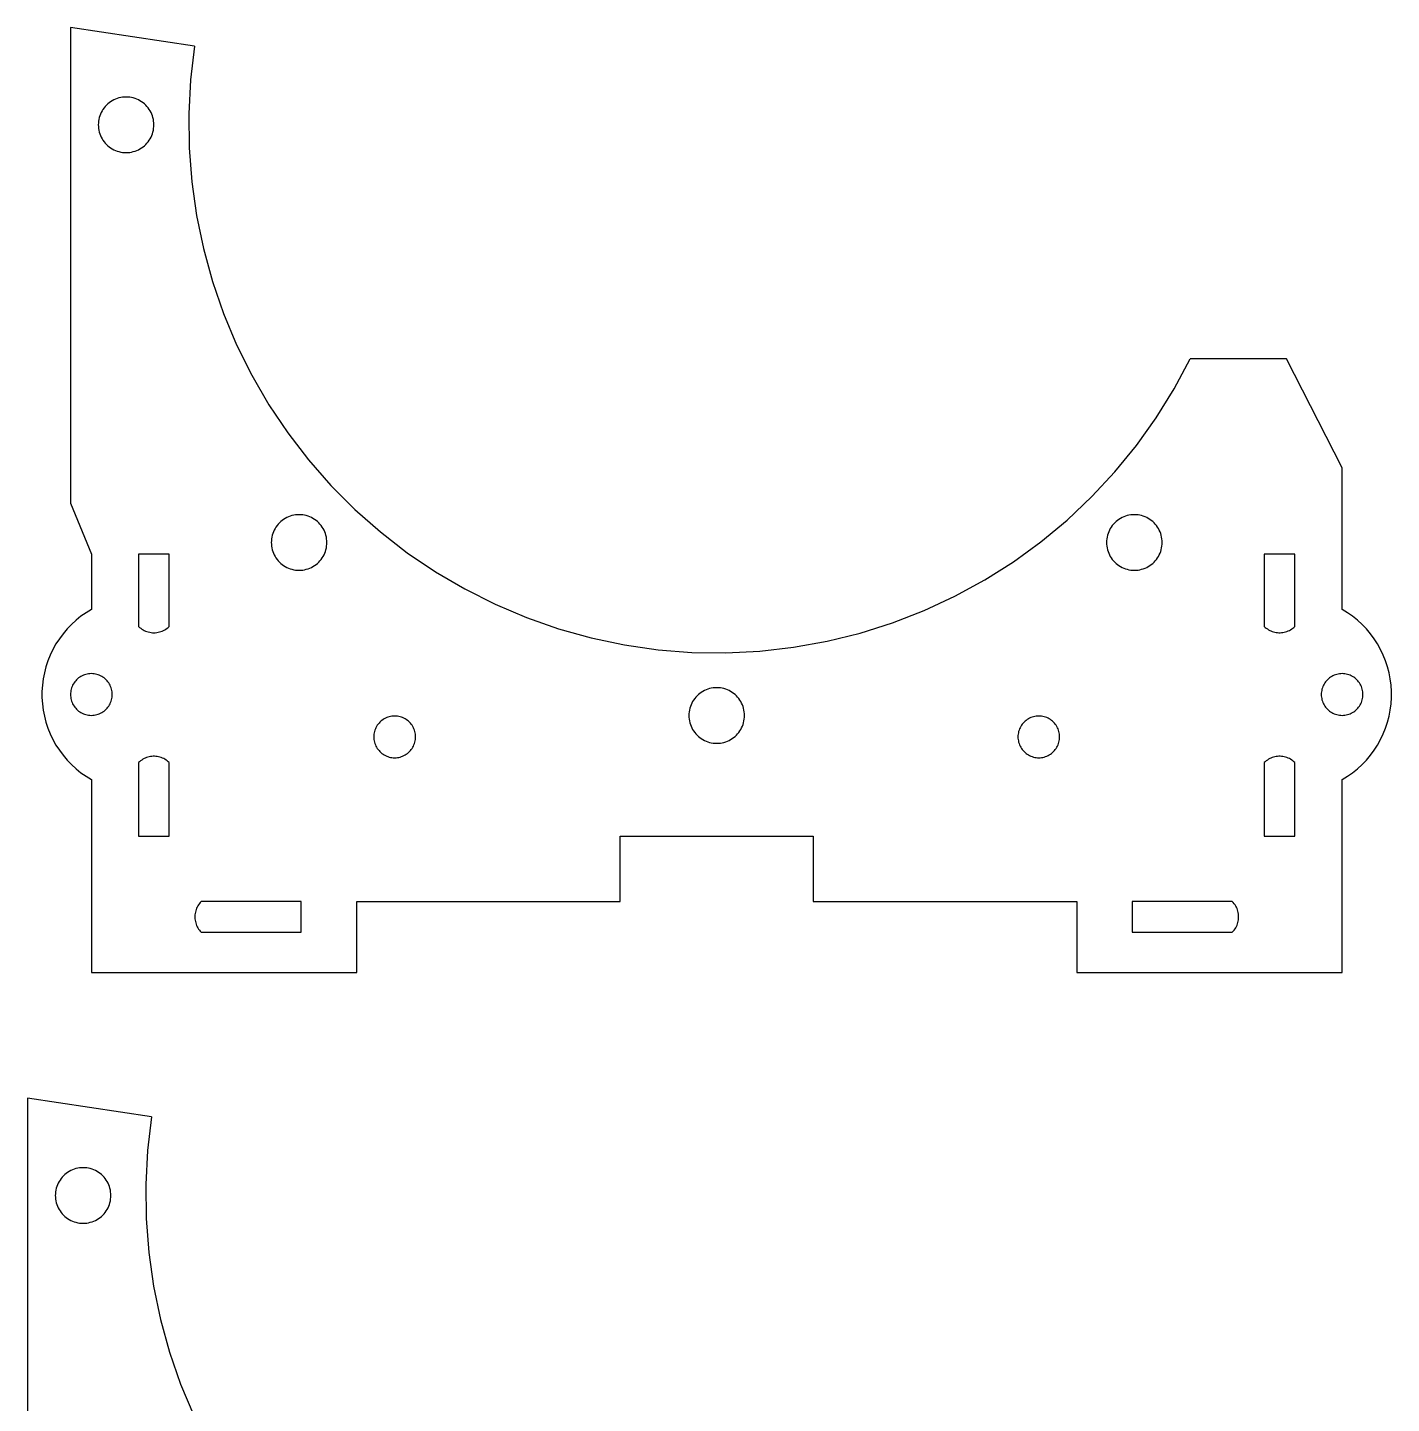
# Model space of a CAD drawing. Extents: x -403 to 403, y -278 to 278.
# Drawn here: x -30.6 to 67.6, y -12.2 to 86.8 of the extents above; entities that cross this region are included whole.
import ezdxf

# ---------------------------------------------------------------- set-up
doc = ezdxf.new("R2010")
doc.units = 0
doc.layers.get('0').update_dxf_attribs({"linetype": 'CONTINUOUS'})

msp = doc.modelspace()

# ---------------------------------------------------------------- linework, layer by layer
for p, q in [((-27.501, 86.784), (-27.501, 52.558)), ((-18.578, 85.441), (-27.501, 86.784)), ((-18.578, 85.441), (-18.864, 83.013)), ((-18.864, 83.013), (-18.993, 80.571)), ((-24.915, 81.199), (-25.005, 81.103)), ((-24.82, 81.288), (-24.915, 81.199)), ((-24.719, 81.371), (-24.82, 81.288)), ((-24.612, 81.447), (-24.719, 81.371)), ((-24.501, 81.517), (-24.612, 81.447)), ((-24.386, 81.578), (-24.501, 81.517)), ((-24.266, 81.632), (-24.386, 81.578)), ((-24.144, 81.678), (-24.266, 81.632)), ((-24.019, 81.716), (-24.144, 81.678)), ((-23.891, 81.746), (-24.019, 81.716)), ((-23.762, 81.767), (-23.891, 81.746)), ((-23.632, 81.78), (-23.762, 81.767)), ((-23.501, 81.784), (-23.632, 81.78)), ((-23.37, 81.78), (-23.501, 81.784)), ((-23.24, 81.767), (-23.37, 81.78)), ((-23.111, 81.746), (-23.24, 81.767)), ((-22.983, 81.716), (-23.111, 81.746)), ((-22.858, 81.678), (-22.983, 81.716)), ((-22.736, 81.632), (-22.858, 81.678)), ((-22.616, 81.578), (-22.736, 81.632)), ((-22.501, 81.517), (-22.616, 81.578)), ((-22.39, 81.447), (-22.501, 81.517)), ((-22.284, 81.371), (-22.39, 81.447)), ((-22.182, 81.288), (-22.284, 81.371)), ((-22.087, 81.199), (-22.182, 81.288)), ((-21.997, 81.103), (-22.087, 81.199)), ((-25.433, 80.302), (-25.463, 80.175)), ((-25.395, 80.427), (-25.433, 80.302)), ((-25.349, 80.55), (-25.395, 80.427)), ((-25.295, 80.669), (-25.349, 80.55)), ((-25.233, 80.784), (-25.295, 80.669)), ((-25.164, 80.896), (-25.233, 80.784)), ((-25.088, 81.002), (-25.164, 80.896)), ((-25.005, 81.103), (-25.088, 81.002)), ((-21.914, 81.002), (-21.997, 81.103)), ((-21.838, 80.896), (-21.914, 81.002)), ((-21.769, 80.784), (-21.838, 80.896)), ((-21.707, 80.669), (-21.769, 80.784)), ((-21.653, 80.55), (-21.707, 80.669)), ((-21.607, 80.427), (-21.653, 80.55)), ((-21.569, 80.302), (-21.607, 80.427)), ((-21.539, 80.175), (-21.569, 80.302)), ((-18.993, 80.571), (-18.965, 78.126)), ((-25.497, 79.915), (-25.501, 79.784)), ((-25.501, 79.784), (-25.497, 79.654)), ((-25.484, 80.046), (-25.497, 79.915)), ((-25.497, 79.654), (-25.484, 79.523)), ((-25.463, 80.175), (-25.484, 80.046)), ((-25.484, 79.523), (-25.463, 79.394)), ((-25.463, 79.394), (-25.433, 79.267)), ((-25.433, 79.267), (-25.395, 79.142)), ((-21.607, 79.142), (-21.569, 79.267)), ((-21.569, 79.267), (-21.539, 79.394)), ((-21.518, 80.046), (-21.539, 80.175)), ((-21.539, 79.394), (-21.518, 79.523)), ((-21.505, 79.915), (-21.518, 80.046)), ((-21.518, 79.523), (-21.505, 79.654)), ((-21.501, 79.784), (-21.505, 79.915)), ((-21.505, 79.654), (-21.501, 79.784)), ((-25.395, 79.142), (-25.349, 79.019)), ((-25.349, 79.019), (-25.295, 78.9)), ((-25.295, 78.9), (-25.233, 78.784)), ((-25.233, 78.784), (-25.164, 78.673)), ((-25.164, 78.673), (-25.088, 78.567)), ((-25.088, 78.567), (-25.005, 78.466)), ((-25.005, 78.466), (-24.915, 78.37)), ((-24.915, 78.37), (-24.82, 78.281)), ((-24.82, 78.281), (-24.719, 78.198)), ((-22.284, 78.198), (-22.182, 78.281)), ((-22.182, 78.281), (-22.087, 78.37)), ((-22.087, 78.37), (-21.997, 78.466)), ((-21.997, 78.466), (-21.914, 78.567)), ((-21.914, 78.567), (-21.838, 78.673)), ((-21.838, 78.673), (-21.769, 78.784)), ((-21.769, 78.784), (-21.707, 78.9)), ((-21.707, 78.9), (-21.653, 79.019)), ((-21.653, 79.019), (-21.607, 79.142)), ((-24.719, 78.198), (-24.612, 78.122)), ((-24.612, 78.122), (-24.501, 78.052)), ((-24.501, 78.052), (-24.386, 77.991)), ((-24.386, 77.991), (-24.266, 77.937)), ((-24.266, 77.937), (-24.144, 77.891)), ((-24.144, 77.891), (-24.019, 77.853)), ((-24.019, 77.853), (-23.891, 77.823)), ((-23.891, 77.823), (-23.762, 77.802)), ((-23.762, 77.802), (-23.632, 77.789)), ((-23.632, 77.789), (-23.501, 77.784)), ((-23.501, 77.784), (-23.37, 77.789)), ((-23.37, 77.789), (-23.24, 77.802)), ((-23.24, 77.802), (-23.111, 77.823)), ((-23.111, 77.823), (-22.983, 77.853)), ((-22.983, 77.853), (-22.858, 77.891)), ((-22.858, 77.891), (-22.736, 77.937)), ((-22.736, 77.937), (-22.616, 77.991)), ((-22.616, 77.991), (-22.501, 78.052)), ((-22.501, 78.052), (-22.39, 78.122)), ((-22.39, 78.122), (-22.284, 78.198)), ((-18.965, 78.126), (-18.78, 75.688)), ((-18.78, 75.688), (-18.438, 73.267)), ((-18.438, 73.267), (-17.941, 70.873)), ((-17.941, 70.873), (-17.292, 68.516)), ((-17.292, 68.516), (-16.492, 66.205)), ((-16.492, 66.205), (-15.545, 63.951)), ((-15.545, 63.951), (-14.455, 61.762)), ((51.906, 60.781), (53.06, 62.937)), ((59.999, 62.937), (53.06, 62.937)), ((63.999, 55.102), (59.999, 62.937)), ((-14.455, 61.762), (-13.227, 59.648)), ((50.616, 58.704), (51.906, 60.781)), ((-13.227, 59.648), (-11.865, 57.617)), ((49.195, 56.715), (50.616, 58.704)), ((-11.865, 57.617), (-10.376, 55.678)), ((47.649, 54.82), (49.195, 56.715)), ((-10.376, 55.678), (-8.765, 53.839)), ((45.984, 53.03), (47.649, 54.82)), ((63.999, 44.913), (63.999, 55.102)), ((-8.765, 53.839), (-7.038, 52.107)), ((-27.501, 52.558), (-26.001, 48.894)), ((44.207, 51.35), (45.984, 53.03)), ((-11.938, 51.526), (-12.053, 51.464)), ((-11.818, 51.58), (-11.938, 51.526)), ((-11.696, 51.626), (-11.818, 51.58)), ((-11.571, 51.664), (-11.696, 51.626)), ((-11.443, 51.694), (-11.571, 51.664)), ((-11.314, 51.715), (-11.443, 51.694)), ((-11.184, 51.728), (-11.314, 51.715)), ((-11.053, 51.732), (-11.184, 51.728)), ((-10.922, 51.728), (-11.053, 51.732)), ((-10.792, 51.715), (-10.922, 51.728)), ((-10.663, 51.694), (-10.792, 51.715)), ((-10.535, 51.664), (-10.663, 51.694)), ((-10.41, 51.626), (-10.535, 51.664)), ((-10.288, 51.58), (-10.41, 51.626)), ((-10.169, 51.526), (-10.288, 51.58)), ((-10.053, 51.464), (-10.169, 51.526)), ((-7.038, 52.107), (-5.204, 50.49)), ((48.166, 51.526), (48.051, 51.464)), ((48.286, 51.58), (48.166, 51.526)), ((48.408, 51.626), (48.286, 51.58)), ((48.533, 51.664), (48.408, 51.626)), ((48.661, 51.694), (48.533, 51.664)), ((48.79, 51.715), (48.661, 51.694)), ((48.92, 51.728), (48.79, 51.715)), ((49.051, 51.732), (48.92, 51.728)), ((49.182, 51.728), (49.051, 51.732)), ((49.312, 51.715), (49.182, 51.728)), ((49.441, 51.694), (49.312, 51.715)), ((49.569, 51.664), (49.441, 51.694)), ((49.694, 51.626), (49.569, 51.664)), ((49.816, 51.58), (49.694, 51.626)), ((49.936, 51.526), (49.816, 51.58)), ((50.051, 51.464), (49.936, 51.526)), ((-12.901, 50.498), (-12.947, 50.375)), ((-12.847, 50.617), (-12.901, 50.498)), ((-12.785, 50.732), (-12.847, 50.617)), ((-12.716, 50.844), (-12.785, 50.732)), ((-12.64, 50.95), (-12.716, 50.844)), ((-12.557, 51.051), (-12.64, 50.95)), ((-12.467, 51.147), (-12.557, 51.051)), ((-12.372, 51.236), (-12.467, 51.147)), ((-12.271, 51.319), (-12.372, 51.236)), ((-12.164, 51.395), (-12.271, 51.319)), ((-12.053, 51.464), (-12.164, 51.395)), ((-9.942, 51.395), (-10.053, 51.464)), ((-9.836, 51.319), (-9.942, 51.395)), ((-9.734, 51.236), (-9.836, 51.319)), ((-9.639, 51.147), (-9.734, 51.236)), ((-9.549, 51.051), (-9.639, 51.147)), ((-9.466, 50.95), (-9.549, 51.051)), ((-9.39, 50.844), (-9.466, 50.95)), ((-9.321, 50.732), (-9.39, 50.844)), ((-9.259, 50.617), (-9.321, 50.732)), ((-9.205, 50.498), (-9.259, 50.617)), ((-9.159, 50.375), (-9.205, 50.498)), ((42.326, 49.787), (44.207, 51.35)), ((47.203, 50.498), (47.157, 50.375)), ((47.257, 50.617), (47.203, 50.498)), ((47.319, 50.732), (47.257, 50.617)), ((47.388, 50.844), (47.319, 50.732)), ((47.464, 50.95), (47.388, 50.844)), ((47.547, 51.051), (47.464, 50.95)), ((47.637, 51.147), (47.547, 51.051)), ((47.732, 51.236), (47.637, 51.147)), ((47.833, 51.319), (47.732, 51.236)), ((47.94, 51.395), (47.833, 51.319)), ((48.051, 51.464), (47.94, 51.395)), ((50.162, 51.395), (50.051, 51.464)), ((50.269, 51.319), (50.162, 51.395)), ((50.37, 51.236), (50.269, 51.319)), ((50.465, 51.147), (50.37, 51.236)), ((50.555, 51.051), (50.465, 51.147)), ((50.638, 50.95), (50.555, 51.051)), ((50.714, 50.844), (50.638, 50.95)), ((50.783, 50.732), (50.714, 50.844)), ((50.845, 50.617), (50.783, 50.732)), ((50.899, 50.498), (50.845, 50.617)), ((50.945, 50.375), (50.899, 50.498)), ((-13.049, 49.863), (-13.053, 49.732)), ((-13.053, 49.732), (-13.049, 49.602)), ((-13.036, 49.993), (-13.049, 49.863)), ((-13.049, 49.602), (-13.036, 49.471)), ((-13.015, 50.123), (-13.036, 49.993)), ((-12.985, 50.25), (-13.015, 50.123)), ((-12.947, 50.375), (-12.985, 50.25)), ((-9.121, 50.25), (-9.159, 50.375)), ((-9.092, 50.123), (-9.121, 50.25)), ((-9.07, 49.993), (-9.092, 50.123)), ((-9.057, 49.863), (-9.07, 49.993)), ((-9.07, 49.471), (-9.057, 49.602)), ((-9.053, 49.732), (-9.057, 49.863)), ((-9.057, 49.602), (-9.053, 49.732)), ((-5.204, 50.49), (-3.27, 48.994)), ((40.349, 48.349), (42.326, 49.787)), ((47.055, 49.863), (47.051, 49.732)), ((47.051, 49.732), (47.055, 49.602)), ((47.068, 49.993), (47.055, 49.863)), ((47.055, 49.602), (47.068, 49.471)), ((47.089, 50.123), (47.068, 49.993)), ((47.119, 50.25), (47.089, 50.123)), ((47.157, 50.375), (47.119, 50.25)), ((50.983, 50.25), (50.945, 50.375)), ((51.013, 50.123), (50.983, 50.25)), ((51.034, 49.993), (51.013, 50.123)), ((51.047, 49.863), (51.034, 49.993)), ((51.034, 49.471), (51.047, 49.602)), ((51.051, 49.732), (51.047, 49.863)), ((51.047, 49.602), (51.051, 49.732)), ((-26.001, 48.894), (-26.001, 44.913)), ((-20.401, 48.894), (-22.601, 48.894)), ((-22.601, 48.894), (-22.601, 43.694)), ((-20.401, 43.694), (-20.401, 48.894)), ((-13.036, 49.471), (-13.015, 49.342)), ((-13.015, 49.342), (-12.985, 49.215)), ((-12.985, 49.215), (-12.947, 49.09)), ((-12.947, 49.09), (-12.901, 48.967)), ((-12.901, 48.967), (-12.847, 48.848)), ((-12.847, 48.848), (-12.785, 48.732)), ((-12.785, 48.732), (-12.716, 48.621)), ((-12.716, 48.621), (-12.64, 48.515)), ((-12.64, 48.515), (-12.557, 48.414)), ((-9.549, 48.414), (-9.466, 48.515)), ((-9.466, 48.515), (-9.39, 48.621)), ((-9.39, 48.621), (-9.321, 48.732)), ((-9.321, 48.732), (-9.259, 48.848)), ((-9.259, 48.848), (-9.205, 48.967)), ((-9.205, 48.967), (-9.159, 49.09)), ((-9.159, 49.09), (-9.121, 49.215)), ((-9.121, 49.215), (-9.092, 49.342)), ((-9.092, 49.342), (-9.07, 49.471)), ((-3.27, 48.994), (-1.244, 47.625)), ((47.068, 49.471), (47.089, 49.342)), ((47.089, 49.342), (47.119, 49.215)), ((47.119, 49.215), (47.157, 49.09)), ((47.157, 49.09), (47.203, 48.967)), ((47.203, 48.967), (47.257, 48.848)), ((47.257, 48.848), (47.319, 48.732)), ((47.319, 48.732), (47.388, 48.621)), ((47.388, 48.621), (47.464, 48.515)), ((47.464, 48.515), (47.547, 48.414)), ((50.555, 48.414), (50.638, 48.515)), ((50.638, 48.515), (50.714, 48.621)), ((50.714, 48.621), (50.783, 48.732)), ((50.783, 48.732), (50.845, 48.848)), ((50.845, 48.848), (50.899, 48.967)), ((50.899, 48.967), (50.945, 49.09)), ((50.945, 49.09), (50.983, 49.215)), ((50.983, 49.215), (51.013, 49.342)), ((51.013, 49.342), (51.034, 49.471)), ((60.599, 48.894), (58.399, 48.894)), ((58.399, 48.894), (58.399, 43.694)), ((60.599, 43.694), (60.599, 48.894)), ((-12.557, 48.414), (-12.467, 48.318)), ((-12.467, 48.318), (-12.372, 48.229)), ((-12.372, 48.229), (-12.271, 48.146)), ((-12.271, 48.146), (-12.164, 48.069)), ((-12.164, 48.069), (-12.053, 48)), ((-12.053, 48), (-11.938, 47.939)), ((-11.938, 47.939), (-11.818, 47.885)), ((-11.818, 47.885), (-11.696, 47.839)), ((-11.696, 47.839), (-11.571, 47.801)), ((-11.571, 47.801), (-11.443, 47.771)), ((-11.443, 47.771), (-11.314, 47.75)), ((-11.314, 47.75), (-11.184, 47.737)), ((-11.184, 47.737), (-11.053, 47.732)), ((-11.053, 47.732), (-10.922, 47.737)), ((-10.922, 47.737), (-10.792, 47.75)), ((-10.792, 47.75), (-10.663, 47.771)), ((-10.663, 47.771), (-10.535, 47.801)), ((-10.535, 47.801), (-10.41, 47.839)), ((-10.41, 47.839), (-10.288, 47.885)), ((-10.288, 47.885), (-10.169, 47.939)), ((-10.169, 47.939), (-10.053, 48)), ((-10.053, 48), (-9.942, 48.069)), ((-9.942, 48.069), (-9.836, 48.146)), ((-9.836, 48.146), (-9.734, 48.229)), ((-9.734, 48.229), (-9.639, 48.318)), ((-9.639, 48.318), (-9.549, 48.414)), ((-1.244, 47.625), (0.866, 46.39)), ((38.283, 47.041), (40.349, 48.349)), ((47.547, 48.414), (47.637, 48.318)), ((47.637, 48.318), (47.732, 48.229)), ((47.732, 48.229), (47.833, 48.146)), ((47.833, 48.146), (47.94, 48.069)), ((47.94, 48.069), (48.051, 48)), ((48.051, 48), (48.166, 47.939)), ((48.166, 47.939), (48.286, 47.885)), ((48.286, 47.885), (48.408, 47.839)), ((48.408, 47.839), (48.533, 47.801)), ((48.533, 47.801), (48.661, 47.771)), ((48.661, 47.771), (48.79, 47.75)), ((48.79, 47.75), (48.92, 47.737)), ((48.92, 47.737), (49.051, 47.732)), ((49.051, 47.732), (49.182, 47.737)), ((49.182, 47.737), (49.312, 47.75)), ((49.312, 47.75), (49.441, 47.771)), ((49.441, 47.771), (49.569, 47.801)), ((49.569, 47.801), (49.694, 47.839)), ((49.694, 47.839), (49.816, 47.885)), ((49.816, 47.885), (49.936, 47.939)), ((49.936, 47.939), (50.051, 48)), ((50.051, 48), (50.162, 48.069)), ((50.162, 48.069), (50.269, 48.146)), ((50.269, 48.146), (50.37, 48.229)), ((50.37, 48.229), (50.465, 48.318)), ((50.465, 48.318), (50.555, 48.414)), ((36.137, 45.869), (38.283, 47.041)), ((0.866, 46.39), (3.051, 45.293)), ((33.921, 44.837), (36.137, 45.869)), ((-26.384, 44.678), (-26.752, 44.42)), ((-26.001, 44.913), (-26.384, 44.678)), ((3.051, 45.293), (5.302, 44.339)), ((31.642, 43.949), (33.921, 44.837)), ((64.382, 44.678), (63.999, 44.913)), ((64.749, 44.42), (64.382, 44.678)), ((-27.433, 43.834), (-27.745, 43.511)), ((-27.102, 44.138), (-27.433, 43.834)), ((-26.752, 44.42), (-27.102, 44.138)), ((-22.601, 43.694), (-22.527, 43.625)), ((-22.527, 43.625), (-22.448, 43.56)), ((-20.554, 43.56), (-20.475, 43.625)), ((-20.475, 43.625), (-20.401, 43.694)), ((5.302, 44.339), (7.61, 43.531)), ((29.311, 43.211), (31.642, 43.949)), ((58.399, 43.694), (58.47, 43.627)), ((58.47, 43.627), (58.546, 43.565)), ((58.546, 43.565), (58.625, 43.508)), ((60.373, 43.508), (60.452, 43.565)), ((60.452, 43.565), (60.528, 43.627)), ((60.528, 43.627), (60.599, 43.694)), ((65.1, 44.138), (64.749, 44.42)), ((65.431, 43.834), (65.1, 44.138)), ((65.742, 43.511), (65.431, 43.834)), ((-28.302, 42.807), (-28.546, 42.429)), ((-28.035, 43.167), (-28.302, 42.807)), ((-27.745, 43.511), (-28.035, 43.167)), ((-22.448, 43.56), (-22.365, 43.501)), ((-22.365, 43.501), (-22.279, 43.447)), ((-22.279, 43.447), (-22.189, 43.399)), ((-22.189, 43.399), (-22.096, 43.357)), ((-22.096, 43.357), (-22.001, 43.321)), ((-22.001, 43.321), (-21.904, 43.292)), ((-21.904, 43.292), (-21.805, 43.268)), ((-21.805, 43.268), (-21.704, 43.252)), ((-21.704, 43.252), (-21.603, 43.242)), ((-21.603, 43.242), (-21.501, 43.239)), ((-21.501, 43.239), (-21.399, 43.242)), ((-21.399, 43.242), (-21.298, 43.252)), ((-21.298, 43.252), (-21.198, 43.268)), ((-21.198, 43.268), (-21.098, 43.292)), ((-21.098, 43.292), (-21.001, 43.321)), ((-21.001, 43.321), (-20.906, 43.357)), ((-20.906, 43.357), (-20.813, 43.399)), ((-20.813, 43.399), (-20.723, 43.447)), ((-20.723, 43.447), (-20.637, 43.501)), ((-20.637, 43.501), (-20.554, 43.56)), ((7.61, 43.531), (9.966, 42.874)), ((9.966, 42.874), (12.358, 42.369)), ((24.532, 42.189), (26.938, 42.623)), ((26.938, 42.623), (29.311, 43.211)), ((58.625, 43.508), (58.707, 43.455)), ((58.707, 43.455), (58.793, 43.408)), ((58.793, 43.408), (58.881, 43.367)), ((58.881, 43.367), (58.972, 43.331)), ((58.972, 43.331), (59.065, 43.3)), ((59.065, 43.3), (59.16, 43.276)), ((59.16, 43.276), (59.256, 43.258)), ((59.256, 43.258), (59.353, 43.246)), ((59.353, 43.246), (59.45, 43.239)), ((59.45, 43.239), (59.548, 43.239)), ((59.548, 43.239), (59.645, 43.246)), ((59.645, 43.246), (59.742, 43.258)), ((59.742, 43.258), (59.838, 43.276)), ((59.838, 43.276), (59.933, 43.3)), ((59.933, 43.3), (60.026, 43.331)), ((60.026, 43.331), (60.117, 43.367)), ((60.117, 43.367), (60.205, 43.408)), ((60.205, 43.408), (60.291, 43.455)), ((60.291, 43.455), (60.373, 43.508)), ((66.033, 43.167), (65.742, 43.511)), ((66.3, 42.807), (66.033, 43.167)), ((66.544, 42.429), (66.3, 42.807)), ((-28.96, 41.632), (-29.128, 41.215)), ((-28.766, 42.037), (-28.96, 41.632)), ((-28.546, 42.429), (-28.766, 42.037)), ((12.358, 42.369), (14.778, 42.02)), ((14.778, 42.02), (17.215, 41.826)), ((17.215, 41.826), (19.66, 41.79)), ((19.66, 41.79), (22.102, 41.911)), ((22.102, 41.911), (24.532, 42.189)), ((66.764, 42.037), (66.544, 42.429)), ((66.958, 41.632), (66.764, 42.037)), ((67.126, 41.215), (66.958, 41.632)), ((-29.269, 40.789), (-29.382, 40.354)), ((-29.128, 41.215), (-29.269, 40.789)), ((67.267, 40.789), (67.126, 41.215)), ((67.38, 40.354), (67.267, 40.789)), ((-29.468, 39.913), (-29.525, 39.467)), ((-29.382, 40.354), (-29.468, 39.913)), ((-27.248, 39.628), (-27.3, 39.544)), ((-27.191, 39.707), (-27.248, 39.628)), ((-27.129, 39.783), (-27.191, 39.707)), ((-27.062, 39.855), (-27.129, 39.783)), ((-26.99, 39.922), (-27.062, 39.855)), ((-26.914, 39.984), (-26.99, 39.922)), ((-26.834, 40.041), (-26.914, 39.984)), ((-26.751, 40.093), (-26.834, 40.041)), ((-26.664, 40.14), (-26.751, 40.093)), ((-26.575, 40.18), (-26.664, 40.14)), ((-26.483, 40.215), (-26.575, 40.18)), ((-26.389, 40.243), (-26.483, 40.215)), ((-26.294, 40.265), (-26.389, 40.243)), ((-26.197, 40.281), (-26.294, 40.265)), ((-26.099, 40.291), (-26.197, 40.281)), ((-26.001, 40.294), (-26.099, 40.291)), ((-25.903, 40.291), (-26.001, 40.294)), ((-25.805, 40.281), (-25.903, 40.291)), ((-25.708, 40.265), (-25.805, 40.281)), ((-25.613, 40.243), (-25.708, 40.265)), ((-25.519, 40.215), (-25.613, 40.243)), ((-25.427, 40.18), (-25.519, 40.215)), ((-25.338, 40.14), (-25.427, 40.18)), ((-25.251, 40.093), (-25.338, 40.14)), ((-25.168, 40.041), (-25.251, 40.093)), ((-25.088, 39.984), (-25.168, 40.041)), ((-25.012, 39.922), (-25.088, 39.984)), ((-24.94, 39.855), (-25.012, 39.922)), ((-24.873, 39.783), (-24.94, 39.855)), ((-24.811, 39.707), (-24.873, 39.783)), ((-24.754, 39.628), (-24.811, 39.707)), ((-24.702, 39.544), (-24.754, 39.628)), ((62.752, 39.628), (62.7, 39.544)), ((62.809, 39.707), (62.752, 39.628)), ((62.871, 39.783), (62.809, 39.707)), ((62.938, 39.855), (62.871, 39.783)), ((63.01, 39.922), (62.938, 39.855)), ((63.086, 39.984), (63.01, 39.922)), ((63.166, 40.041), (63.086, 39.984)), ((63.249, 40.093), (63.166, 40.041)), ((63.336, 40.14), (63.249, 40.093)), ((63.425, 40.18), (63.336, 40.14)), ((63.517, 40.215), (63.425, 40.18)), ((63.611, 40.243), (63.517, 40.215)), ((63.706, 40.265), (63.611, 40.243)), ((63.803, 40.281), (63.706, 40.265)), ((63.901, 40.291), (63.803, 40.281)), ((63.999, 40.294), (63.901, 40.291)), ((64.097, 40.291), (63.999, 40.294)), ((64.195, 40.281), (64.097, 40.291)), ((64.292, 40.265), (64.195, 40.281)), ((64.387, 40.243), (64.292, 40.265)), ((64.481, 40.215), (64.387, 40.243)), ((64.573, 40.18), (64.481, 40.215)), ((64.662, 40.14), (64.573, 40.18)), ((64.749, 40.093), (64.662, 40.14)), ((64.832, 40.041), (64.749, 40.093)), ((64.912, 39.984), (64.832, 40.041)), ((64.988, 39.922), (64.912, 39.984)), ((65.06, 39.855), (64.988, 39.922)), ((65.127, 39.783), (65.06, 39.855)), ((65.189, 39.707), (65.127, 39.783)), ((65.246, 39.628), (65.189, 39.707)), ((65.298, 39.544), (65.246, 39.628)), ((67.466, 39.913), (67.38, 40.354)), ((67.523, 39.467), (67.466, 39.913)), ((-29.525, 39.467), (-29.554, 39.018)), ((-29.554, 39.018), (-29.554, 38.569)), ((-27.498, 38.892), (-27.501, 38.794)), ((-27.501, 38.794), (-27.498, 38.696)), ((-27.488, 38.99), (-27.498, 38.892)), ((-27.498, 38.696), (-27.488, 38.598)), ((-27.472, 39.087), (-27.488, 38.99)), ((-27.45, 39.182), (-27.472, 39.087)), ((-27.421, 39.276), (-27.45, 39.182)), ((-27.387, 39.368), (-27.421, 39.276)), ((-27.346, 39.458), (-27.387, 39.368)), ((-27.3, 39.544), (-27.346, 39.458)), ((-24.656, 39.458), (-24.702, 39.544)), ((-24.615, 39.368), (-24.656, 39.458)), ((-24.581, 39.276), (-24.615, 39.368)), ((-24.552, 39.182), (-24.581, 39.276)), ((-24.53, 39.087), (-24.552, 39.182)), ((-24.514, 38.99), (-24.53, 39.087)), ((-24.504, 38.892), (-24.514, 38.99)), ((-24.514, 38.598), (-24.504, 38.696)), ((-24.501, 38.794), (-24.504, 38.892)), ((-24.504, 38.696), (-24.501, 38.794)), ((17.585, 38.699), (17.495, 38.603)), ((17.68, 38.788), (17.585, 38.699)), ((17.781, 38.871), (17.68, 38.788)), ((17.888, 38.947), (17.781, 38.871)), ((17.999, 39.017), (17.888, 38.947)), ((18.114, 39.078), (17.999, 39.017)), ((18.234, 39.132), (18.114, 39.078)), ((18.356, 39.178), (18.234, 39.132)), ((18.481, 39.216), (18.356, 39.178)), ((18.609, 39.246), (18.481, 39.216)), ((18.738, 39.267), (18.609, 39.246)), ((18.868, 39.28), (18.738, 39.267)), ((18.999, 39.284), (18.868, 39.28)), ((19.13, 39.28), (18.999, 39.284)), ((19.26, 39.267), (19.13, 39.28)), ((19.389, 39.246), (19.26, 39.267)), ((19.517, 39.216), (19.389, 39.246)), ((19.642, 39.178), (19.517, 39.216)), ((19.764, 39.132), (19.642, 39.178)), ((19.884, 39.078), (19.764, 39.132)), ((19.999, 39.017), (19.884, 39.078)), ((20.11, 38.947), (19.999, 39.017)), ((20.216, 38.871), (20.11, 38.947)), ((20.318, 38.788), (20.216, 38.871)), ((20.413, 38.699), (20.318, 38.788)), ((20.503, 38.603), (20.413, 38.699)), ((62.502, 38.892), (62.499, 38.794)), ((62.499, 38.794), (62.502, 38.696)), ((62.512, 38.99), (62.502, 38.892)), ((62.502, 38.696), (62.512, 38.598)), ((62.528, 39.087), (62.512, 38.99)), ((62.55, 39.182), (62.528, 39.087)), ((62.579, 39.276), (62.55, 39.182)), ((62.613, 39.368), (62.579, 39.276)), ((62.654, 39.458), (62.613, 39.368)), ((62.7, 39.544), (62.654, 39.458)), ((65.344, 39.458), (65.298, 39.544)), ((65.385, 39.368), (65.344, 39.458)), ((65.419, 39.276), (65.385, 39.368)), ((65.448, 39.182), (65.419, 39.276)), ((65.47, 39.087), (65.448, 39.182)), ((65.486, 38.99), (65.47, 39.087)), ((65.496, 38.892), (65.486, 38.99)), ((65.486, 38.598), (65.496, 38.696)), ((65.499, 38.794), (65.496, 38.892)), ((65.496, 38.696), (65.499, 38.794)), ((67.552, 39.018), (67.523, 39.467)), ((67.552, 38.569), (67.552, 39.018)), ((-29.554, 38.569), (-29.525, 38.121)), ((-29.525, 38.121), (-29.468, 37.675)), ((-29.468, 37.675), (-29.382, 37.234)), ((-27.488, 38.598), (-27.472, 38.502)), ((-27.472, 38.502), (-27.45, 38.406)), ((-27.45, 38.406), (-27.421, 38.312)), ((-27.421, 38.312), (-27.387, 38.22)), ((-27.387, 38.22), (-27.346, 38.131)), ((-27.346, 38.131), (-27.3, 38.044)), ((-27.3, 38.044), (-27.248, 37.961)), ((-27.248, 37.961), (-27.191, 37.881)), ((-27.191, 37.881), (-27.129, 37.805)), ((-27.129, 37.805), (-27.062, 37.734)), ((-27.062, 37.734), (-26.99, 37.666)), ((-26.99, 37.666), (-26.914, 37.604)), ((-25.088, 37.604), (-25.012, 37.666)), ((-25.012, 37.666), (-24.94, 37.734)), ((-24.94, 37.734), (-24.873, 37.805)), ((-24.873, 37.805), (-24.811, 37.881)), ((-24.811, 37.881), (-24.754, 37.961)), ((-24.754, 37.961), (-24.702, 38.044)), ((-24.702, 38.044), (-24.656, 38.131)), ((-24.656, 38.131), (-24.615, 38.22)), ((-24.615, 38.22), (-24.581, 38.312)), ((-24.581, 38.312), (-24.552, 38.406)), ((-24.552, 38.406), (-24.53, 38.502)), ((-24.53, 38.502), (-24.514, 38.598)), ((17.037, 37.675), (17.016, 37.546)), ((17.067, 37.802), (17.037, 37.675)), ((17.105, 37.927), (17.067, 37.802)), ((17.151, 38.05), (17.105, 37.927)), ((17.205, 38.169), (17.151, 38.05)), ((17.267, 38.284), (17.205, 38.169)), ((17.336, 38.396), (17.267, 38.284)), ((17.412, 38.502), (17.336, 38.396)), ((17.495, 38.603), (17.412, 38.502)), ((20.586, 38.502), (20.503, 38.603)), ((20.662, 38.396), (20.586, 38.502)), ((20.731, 38.284), (20.662, 38.396)), ((20.793, 38.169), (20.731, 38.284)), ((20.847, 38.05), (20.793, 38.169)), ((20.893, 37.927), (20.847, 38.05)), ((20.931, 37.802), (20.893, 37.927)), ((20.961, 37.675), (20.931, 37.802)), ((20.982, 37.546), (20.961, 37.675)), ((62.512, 38.598), (62.528, 38.502)), ((62.528, 38.502), (62.55, 38.406)), ((62.55, 38.406), (62.579, 38.312)), ((62.579, 38.312), (62.613, 38.22)), ((62.613, 38.22), (62.654, 38.131)), ((62.654, 38.131), (62.7, 38.044)), ((62.7, 38.044), (62.752, 37.961)), ((62.752, 37.961), (62.809, 37.881)), ((62.809, 37.881), (62.871, 37.805)), ((62.871, 37.805), (62.938, 37.734)), ((62.938, 37.734), (63.01, 37.666)), ((63.01, 37.666), (63.086, 37.604)), ((64.912, 37.604), (64.988, 37.666)), ((64.988, 37.666), (65.06, 37.734)), ((65.06, 37.734), (65.127, 37.805)), ((65.127, 37.805), (65.189, 37.881)), ((65.189, 37.881), (65.246, 37.961)), ((65.246, 37.961), (65.298, 38.044)), ((65.298, 38.044), (65.344, 38.131)), ((65.344, 38.131), (65.385, 38.22)), ((65.385, 38.22), (65.419, 38.312)), ((65.419, 38.312), (65.448, 38.406)), ((65.448, 38.406), (65.47, 38.502)), ((65.47, 38.502), (65.486, 38.598)), ((67.38, 37.234), (67.466, 37.675)), ((67.466, 37.675), (67.523, 38.121)), ((67.523, 38.121), (67.552, 38.569)), ((-29.382, 37.234), (-29.269, 36.799)), ((-29.269, 36.799), (-29.128, 36.372)), ((-26.914, 37.604), (-26.834, 37.547)), ((-26.834, 37.547), (-26.751, 37.495)), ((-26.751, 37.495), (-26.664, 37.449)), ((-26.664, 37.449), (-26.575, 37.408)), ((-26.575, 37.408), (-26.483, 37.374)), ((-26.483, 37.374), (-26.389, 37.345)), ((-26.389, 37.345), (-26.294, 37.323)), ((-26.294, 37.323), (-26.197, 37.307)), ((-26.197, 37.307), (-26.099, 37.297)), ((-26.099, 37.297), (-26.001, 37.294)), ((-26.001, 37.294), (-25.903, 37.297)), ((-25.903, 37.297), (-25.805, 37.307)), ((-25.805, 37.307), (-25.708, 37.323)), ((-25.708, 37.323), (-25.613, 37.345)), ((-25.613, 37.345), (-25.519, 37.374)), ((-25.519, 37.374), (-25.427, 37.408)), ((-25.427, 37.408), (-25.338, 37.449)), ((-25.338, 37.449), (-25.251, 37.495)), ((-25.251, 37.495), (-25.168, 37.547)), ((-25.168, 37.547), (-25.088, 37.604)), ((-5.366, 36.657), (-5.423, 36.578)), ((-5.303, 36.733), (-5.366, 36.657)), ((-5.236, 36.805), (-5.303, 36.733)), ((-5.165, 36.872), (-5.236, 36.805)), ((-5.089, 36.934), (-5.165, 36.872)), ((-5.009, 36.991), (-5.089, 36.934)), ((-4.926, 37.043), (-5.009, 36.991)), ((-4.839, 37.09), (-4.926, 37.043)), ((-4.75, 37.13), (-4.839, 37.09)), ((-4.658, 37.165), (-4.75, 37.13)), ((-4.564, 37.193), (-4.658, 37.165)), ((-4.468, 37.215), (-4.564, 37.193)), ((-4.371, 37.231), (-4.468, 37.215)), ((-4.274, 37.241), (-4.371, 37.231)), ((-4.176, 37.244), (-4.274, 37.241)), ((-4.077, 37.241), (-4.176, 37.244)), ((-3.98, 37.231), (-4.077, 37.241)), ((-3.883, 37.215), (-3.98, 37.231)), ((-3.787, 37.193), (-3.883, 37.215)), ((-3.693, 37.165), (-3.787, 37.193)), ((-3.602, 37.13), (-3.693, 37.165)), ((-3.512, 37.09), (-3.602, 37.13)), ((-3.426, 37.043), (-3.512, 37.09)), ((-3.342, 36.991), (-3.426, 37.043)), ((-3.262, 36.934), (-3.342, 36.991)), ((-3.187, 36.872), (-3.262, 36.934)), ((-3.115, 36.805), (-3.187, 36.872)), ((-3.048, 36.733), (-3.115, 36.805)), ((-2.986, 36.657), (-3.048, 36.733)), ((-2.928, 36.578), (-2.986, 36.657)), ((17.003, 37.415), (16.999, 37.284)), ((16.999, 37.284), (17.003, 37.154)), ((17.016, 37.546), (17.003, 37.415)), ((17.003, 37.154), (17.016, 37.023)), ((17.016, 37.023), (17.037, 36.894)), ((17.037, 36.894), (17.067, 36.767)), ((17.067, 36.767), (17.105, 36.642)), ((17.105, 36.642), (17.151, 36.519)), ((20.847, 36.519), (20.893, 36.642)), ((20.893, 36.642), (20.931, 36.767)), ((20.931, 36.767), (20.961, 36.894)), ((20.961, 36.894), (20.982, 37.023)), ((20.995, 37.415), (20.982, 37.546)), ((20.982, 37.023), (20.995, 37.154)), ((20.999, 37.284), (20.995, 37.415)), ((20.995, 37.154), (20.999, 37.284)), ((40.983, 36.657), (40.926, 36.578)), ((41.046, 36.733), (40.983, 36.657)), ((41.113, 36.805), (41.046, 36.733)), ((41.184, 36.872), (41.113, 36.805)), ((41.26, 36.934), (41.184, 36.872)), ((41.34, 36.991), (41.26, 36.934)), ((41.423, 37.043), (41.34, 36.991)), ((41.51, 37.09), (41.423, 37.043)), ((41.599, 37.13), (41.51, 37.09)), ((41.691, 37.165), (41.599, 37.13)), ((41.785, 37.193), (41.691, 37.165)), ((41.881, 37.215), (41.785, 37.193)), ((41.978, 37.231), (41.881, 37.215)), ((42.075, 37.241), (41.978, 37.231)), ((42.173, 37.244), (42.075, 37.241)), ((42.272, 37.241), (42.173, 37.244)), ((42.369, 37.231), (42.272, 37.241)), ((42.466, 37.215), (42.369, 37.231)), ((42.562, 37.193), (42.466, 37.215)), ((42.656, 37.165), (42.562, 37.193)), ((42.747, 37.13), (42.656, 37.165)), ((42.837, 37.09), (42.747, 37.13)), ((42.923, 37.043), (42.837, 37.09)), ((43.007, 36.991), (42.923, 37.043)), ((43.087, 36.934), (43.007, 36.991)), ((43.162, 36.872), (43.087, 36.934)), ((43.234, 36.805), (43.162, 36.872)), ((43.301, 36.733), (43.234, 36.805)), ((43.363, 36.657), (43.301, 36.733)), ((43.421, 36.578), (43.363, 36.657)), ((63.086, 37.604), (63.166, 37.547)), ((63.166, 37.547), (63.249, 37.495)), ((63.249, 37.495), (63.336, 37.449)), ((63.336, 37.449), (63.425, 37.408)), ((63.425, 37.408), (63.517, 37.374)), ((63.517, 37.374), (63.611, 37.345)), ((63.611, 37.345), (63.706, 37.323)), ((63.706, 37.323), (63.803, 37.307)), ((63.803, 37.307), (63.901, 37.297)), ((63.901, 37.297), (63.999, 37.294)), ((63.999, 37.294), (64.097, 37.297)), ((64.097, 37.297), (64.195, 37.307)), ((64.195, 37.307), (64.292, 37.323)), ((64.292, 37.323), (64.387, 37.345)), ((64.387, 37.345), (64.481, 37.374)), ((64.481, 37.374), (64.573, 37.408)), ((64.573, 37.408), (64.662, 37.449)), ((64.662, 37.449), (64.749, 37.495)), ((64.749, 37.495), (64.832, 37.547)), ((64.832, 37.547), (64.912, 37.604)), ((67.126, 36.372), (67.267, 36.799)), ((67.267, 36.799), (67.38, 37.234)), ((-29.128, 36.372), (-28.96, 35.956)), ((-28.96, 35.956), (-28.766, 35.55)), ((-5.672, 35.842), (-5.676, 35.744)), ((-5.676, 35.744), (-5.672, 35.646)), ((-5.663, 35.94), (-5.672, 35.842)), ((-5.672, 35.646), (-5.663, 35.548)), ((-5.647, 36.037), (-5.663, 35.94)), ((-5.624, 36.132), (-5.647, 36.037)), ((-5.596, 36.226), (-5.624, 36.132)), ((-5.561, 36.318), (-5.596, 36.226)), ((-5.521, 36.408), (-5.561, 36.318)), ((-5.475, 36.494), (-5.521, 36.408)), ((-5.423, 36.578), (-5.475, 36.494)), ((-2.876, 36.494), (-2.928, 36.578)), ((-2.83, 36.408), (-2.876, 36.494)), ((-2.79, 36.318), (-2.83, 36.408)), ((-2.755, 36.226), (-2.79, 36.318)), ((-2.727, 36.132), (-2.755, 36.226)), ((-2.704, 36.037), (-2.727, 36.132)), ((-2.688, 35.94), (-2.704, 36.037)), ((-2.679, 35.842), (-2.688, 35.94)), ((-2.688, 35.548), (-2.679, 35.646)), ((-2.676, 35.744), (-2.679, 35.842)), ((-2.679, 35.646), (-2.676, 35.744)), ((17.151, 36.519), (17.205, 36.4)), ((17.205, 36.4), (17.267, 36.284)), ((17.267, 36.284), (17.336, 36.173)), ((17.336, 36.173), (17.412, 36.067)), ((17.412, 36.067), (17.495, 35.966)), ((17.495, 35.966), (17.585, 35.87)), ((17.585, 35.87), (17.68, 35.781)), ((17.68, 35.781), (17.781, 35.698)), ((17.781, 35.698), (17.888, 35.622)), ((20.11, 35.622), (20.216, 35.698)), ((20.216, 35.698), (20.318, 35.781)), ((20.318, 35.781), (20.413, 35.87)), ((20.413, 35.87), (20.503, 35.966)), ((20.503, 35.966), (20.586, 36.067)), ((20.586, 36.067), (20.662, 36.173)), ((20.662, 36.173), (20.731, 36.284)), ((20.731, 36.284), (20.793, 36.4)), ((20.793, 36.4), (20.847, 36.519)), ((40.677, 35.842), (40.673, 35.744)), ((40.673, 35.744), (40.677, 35.646)), ((40.686, 35.94), (40.677, 35.842)), ((40.677, 35.646), (40.686, 35.548)), ((40.702, 36.037), (40.686, 35.94)), ((40.725, 36.132), (40.702, 36.037)), ((40.753, 36.226), (40.725, 36.132)), ((40.788, 36.318), (40.753, 36.226)), ((40.828, 36.408), (40.788, 36.318)), ((40.874, 36.494), (40.828, 36.408)), ((40.926, 36.578), (40.874, 36.494)), ((43.472, 36.494), (43.421, 36.578)), ((43.519, 36.408), (43.472, 36.494)), ((43.559, 36.318), (43.519, 36.408)), ((43.594, 36.226), (43.559, 36.318)), ((43.622, 36.132), (43.594, 36.226)), ((43.645, 36.037), (43.622, 36.132)), ((43.661, 35.94), (43.645, 36.037)), ((43.67, 35.842), (43.661, 35.94)), ((43.661, 35.548), (43.67, 35.646)), ((43.673, 35.744), (43.67, 35.842)), ((43.67, 35.646), (43.673, 35.744)), ((66.764, 35.55), (66.958, 35.956)), ((66.958, 35.956), (67.126, 36.372)), ((-28.766, 35.55), (-28.546, 35.158)), ((-28.546, 35.158), (-28.302, 34.781)), ((-28.302, 34.781), (-28.035, 34.42)), ((-5.663, 35.548), (-5.647, 35.452)), ((-5.647, 35.452), (-5.624, 35.356)), ((-5.624, 35.356), (-5.596, 35.262)), ((-5.596, 35.262), (-5.561, 35.17)), ((-5.561, 35.17), (-5.521, 35.081)), ((-5.521, 35.081), (-5.475, 34.994)), ((-5.475, 34.994), (-5.423, 34.911)), ((-5.423, 34.911), (-5.366, 34.831)), ((-5.366, 34.831), (-5.303, 34.755)), ((-5.303, 34.755), (-5.236, 34.684)), ((-5.236, 34.684), (-5.165, 34.616)), ((-3.187, 34.616), (-3.115, 34.684)), ((-3.115, 34.684), (-3.048, 34.755)), ((-3.048, 34.755), (-2.986, 34.831)), ((-2.986, 34.831), (-2.928, 34.911)), ((-2.928, 34.911), (-2.876, 34.994)), ((-2.876, 34.994), (-2.83, 35.081)), ((-2.83, 35.081), (-2.79, 35.17)), ((-2.79, 35.17), (-2.755, 35.262)), ((-2.755, 35.262), (-2.727, 35.356)), ((-2.727, 35.356), (-2.704, 35.452)), ((-2.704, 35.452), (-2.688, 35.548)), ((17.888, 35.622), (17.999, 35.552)), ((17.999, 35.552), (18.114, 35.491)), ((18.114, 35.491), (18.234, 35.437)), ((18.234, 35.437), (18.356, 35.391)), ((18.356, 35.391), (18.481, 35.353)), ((18.481, 35.353), (18.609, 35.323)), ((18.609, 35.323), (18.738, 35.302)), ((18.738, 35.302), (18.868, 35.289)), ((18.868, 35.289), (18.999, 35.284)), ((18.999, 35.284), (19.13, 35.289)), ((19.13, 35.289), (19.26, 35.302)), ((19.26, 35.302), (19.389, 35.323)), ((19.389, 35.323), (19.517, 35.353)), ((19.517, 35.353), (19.642, 35.391)), ((19.642, 35.391), (19.764, 35.437)), ((19.764, 35.437), (19.884, 35.491)), ((19.884, 35.491), (19.999, 35.552)), ((19.999, 35.552), (20.11, 35.622)), ((40.686, 35.548), (40.702, 35.452)), ((40.702, 35.452), (40.725, 35.356)), ((40.725, 35.356), (40.753, 35.262)), ((40.753, 35.262), (40.788, 35.17)), ((40.788, 35.17), (40.828, 35.081)), ((40.828, 35.081), (40.874, 34.994)), ((40.874, 34.994), (40.926, 34.911)), ((40.926, 34.911), (40.983, 34.831)), ((40.983, 34.831), (41.046, 34.755)), ((41.046, 34.755), (41.113, 34.684)), ((41.113, 34.684), (41.184, 34.616)), ((43.162, 34.616), (43.234, 34.684)), ((43.234, 34.684), (43.301, 34.755)), ((43.301, 34.755), (43.363, 34.831)), ((43.363, 34.831), (43.421, 34.911)), ((43.421, 34.911), (43.472, 34.994)), ((43.472, 34.994), (43.519, 35.081)), ((43.519, 35.081), (43.559, 35.17)), ((43.559, 35.17), (43.594, 35.262)), ((43.594, 35.262), (43.622, 35.356)), ((43.622, 35.356), (43.645, 35.452)), ((43.645, 35.452), (43.661, 35.548)), ((66.033, 34.42), (66.3, 34.781)), ((66.3, 34.781), (66.544, 35.158)), ((66.544, 35.158), (66.764, 35.55)), ((-28.035, 34.42), (-27.745, 34.077)), ((-27.745, 34.077), (-27.433, 33.753)), ((-27.433, 33.753), (-27.102, 33.45)), ((-22.53, 33.961), (-22.601, 33.894)), ((-22.601, 33.894), (-22.601, 28.594)), ((-22.454, 34.023), (-22.53, 33.961)), ((-22.375, 34.081), (-22.454, 34.023)), ((-22.293, 34.133), (-22.375, 34.081)), ((-22.207, 34.18), (-22.293, 34.133)), ((-22.119, 34.222), (-22.207, 34.18)), ((-22.028, 34.258), (-22.119, 34.222)), ((-21.935, 34.288), (-22.028, 34.258)), ((-21.84, 34.312), (-21.935, 34.288)), ((-21.744, 34.331), (-21.84, 34.312)), ((-21.647, 34.343), (-21.744, 34.331)), ((-21.55, 34.349), (-21.647, 34.343)), ((-21.452, 34.349), (-21.55, 34.349)), ((-21.355, 34.343), (-21.452, 34.349)), ((-21.258, 34.331), (-21.355, 34.343)), ((-21.162, 34.312), (-21.258, 34.331)), ((-21.067, 34.288), (-21.162, 34.312)), ((-20.974, 34.258), (-21.067, 34.288)), ((-20.883, 34.222), (-20.974, 34.258)), ((-20.795, 34.18), (-20.883, 34.222)), ((-20.709, 34.133), (-20.795, 34.18)), ((-20.627, 34.081), (-20.709, 34.133)), ((-20.548, 34.023), (-20.627, 34.081)), ((-20.472, 33.961), (-20.548, 34.023)), ((-20.401, 33.894), (-20.472, 33.961)), ((-20.401, 28.594), (-20.401, 33.894)), ((-5.165, 34.616), (-5.089, 34.554)), ((-5.089, 34.554), (-5.009, 34.497)), ((-5.009, 34.497), (-4.926, 34.445)), ((-4.926, 34.445), (-4.839, 34.399)), ((-4.839, 34.399), (-4.75, 34.358)), ((-4.75, 34.358), (-4.658, 34.324)), ((-4.658, 34.324), (-4.564, 34.295)), ((-4.564, 34.295), (-4.468, 34.273)), ((-4.468, 34.273), (-4.371, 34.257)), ((-4.371, 34.257), (-4.274, 34.247)), ((-4.274, 34.247), (-4.176, 34.244)), ((-4.176, 34.244), (-4.077, 34.247)), ((-4.077, 34.247), (-3.98, 34.257)), ((-3.98, 34.257), (-3.883, 34.273)), ((-3.883, 34.273), (-3.787, 34.295)), ((-3.787, 34.295), (-3.693, 34.324)), ((-3.693, 34.324), (-3.602, 34.358)), ((-3.602, 34.358), (-3.512, 34.399)), ((-3.512, 34.399), (-3.426, 34.445)), ((-3.426, 34.445), (-3.342, 34.497)), ((-3.342, 34.497), (-3.262, 34.554)), ((-3.262, 34.554), (-3.187, 34.616)), ((41.184, 34.616), (41.26, 34.554)), ((41.26, 34.554), (41.34, 34.497)), ((41.34, 34.497), (41.423, 34.445)), ((41.423, 34.445), (41.51, 34.399)), ((41.51, 34.399), (41.599, 34.358)), ((41.599, 34.358), (41.691, 34.324)), ((41.691, 34.324), (41.785, 34.295)), ((41.785, 34.295), (41.881, 34.273)), ((41.881, 34.273), (41.978, 34.257)), ((41.978, 34.257), (42.075, 34.247)), ((42.075, 34.247), (42.173, 34.244)), ((42.173, 34.244), (42.272, 34.247)), ((42.272, 34.247), (42.369, 34.257)), ((42.369, 34.257), (42.466, 34.273)), ((42.466, 34.273), (42.562, 34.295)), ((42.562, 34.295), (42.656, 34.324)), ((42.656, 34.324), (42.747, 34.358)), ((42.747, 34.358), (42.837, 34.399)), ((42.837, 34.399), (42.923, 34.445)), ((42.923, 34.445), (43.007, 34.497)), ((43.007, 34.497), (43.087, 34.554)), ((43.087, 34.554), (43.162, 34.616)), ((58.47, 33.961), (58.399, 33.894)), ((58.399, 33.894), (58.399, 28.594)), ((58.546, 34.023), (58.47, 33.961)), ((58.625, 34.081), (58.546, 34.023)), ((58.707, 34.133), (58.625, 34.081)), ((58.793, 34.18), (58.707, 34.133)), ((58.881, 34.222), (58.793, 34.18)), ((58.972, 34.258), (58.881, 34.222)), ((59.065, 34.288), (58.972, 34.258)), ((59.16, 34.312), (59.065, 34.288)), ((59.256, 34.331), (59.16, 34.312)), ((59.353, 34.343), (59.256, 34.331)), ((59.45, 34.349), (59.353, 34.343)), ((59.548, 34.349), (59.45, 34.349)), ((59.645, 34.343), (59.548, 34.349)), ((59.742, 34.331), (59.645, 34.343)), ((59.838, 34.312), (59.742, 34.331)), ((59.933, 34.288), (59.838, 34.312)), ((60.026, 34.258), (59.933, 34.288)), ((60.117, 34.222), (60.026, 34.258)), ((60.205, 34.18), (60.117, 34.222)), ((60.291, 34.133), (60.205, 34.18)), ((60.373, 34.081), (60.291, 34.133)), ((60.452, 34.023), (60.373, 34.081)), ((60.528, 33.961), (60.452, 34.023)), ((60.599, 33.894), (60.528, 33.961)), ((60.599, 28.594), (60.599, 33.894)), ((65.1, 33.45), (65.431, 33.753)), ((65.431, 33.753), (65.742, 34.077)), ((65.742, 34.077), (66.033, 34.42)), ((-27.102, 33.45), (-26.752, 33.168)), ((-26.752, 33.168), (-26.384, 32.909)), ((-26.384, 32.909), (-26.001, 32.675)), ((-26.001, 32.675), (-26.001, 18.794)), ((63.999, 32.675), (64.382, 32.909)), ((63.999, 18.794), (63.999, 32.675)), ((64.382, 32.909), (64.749, 33.168)), ((64.749, 33.168), (65.1, 33.45)), ((-22.601, 28.594), (-20.401, 28.594)), ((12.05, 28.594), (25.948, 28.594)), ((12.05, 23.894), (12.05, 28.594)), ((25.948, 28.594), (25.948, 23.894)), ((58.399, 28.594), (60.599, 28.594)), ((-18.168, 23.823), (-18.23, 23.748)), ((-18.101, 23.894), (-18.168, 23.823)), ((-10.901, 23.894), (-18.101, 23.894)), ((-10.901, 21.694), (-10.901, 23.894)), ((-6.901, 23.894), (12.05, 23.894)), ((-6.901, 18.794), (-6.901, 23.894)), ((25.948, 23.894), (44.899, 23.894)), ((44.899, 23.894), (44.899, 18.794)), ((48.899, 23.894), (48.899, 21.694)), ((56.099, 23.894), (48.899, 23.894)), ((56.169, 23.82), (56.099, 23.894)), ((56.233, 23.741), (56.169, 23.82)), ((-18.55, 22.941), (-18.556, 22.843)), ((-18.556, 22.843), (-18.556, 22.745)), ((-18.538, 23.038), (-18.55, 22.941)), ((-18.519, 23.134), (-18.538, 23.038)), ((-18.495, 23.228), (-18.519, 23.134)), ((-18.465, 23.321), (-18.495, 23.228)), ((-18.429, 23.412), (-18.465, 23.321)), ((-18.387, 23.5), (-18.429, 23.412)), ((-18.34, 23.586), (-18.387, 23.5)), ((-18.288, 23.669), (-18.34, 23.586)), ((-18.23, 23.748), (-18.288, 23.669)), ((56.292, 23.659), (56.233, 23.741)), ((56.346, 23.572), (56.292, 23.659)), ((56.394, 23.482), (56.346, 23.572)), ((56.436, 23.39), (56.394, 23.482)), ((56.472, 23.294), (56.436, 23.39)), ((56.502, 23.197), (56.472, 23.294)), ((56.525, 23.098), (56.502, 23.197)), ((56.541, 22.997), (56.525, 23.098)), ((56.551, 22.896), (56.541, 22.997)), ((56.555, 22.794), (56.551, 22.896)), ((56.551, 22.693), (56.555, 22.794)), ((-18.556, 22.745), (-18.55, 22.648)), ((-18.55, 22.648), (-18.538, 22.551)), ((-18.538, 22.551), (-18.519, 22.455)), ((-18.519, 22.455), (-18.495, 22.36)), ((-18.495, 22.36), (-18.465, 22.267)), ((-18.465, 22.267), (-18.429, 22.176)), ((-18.429, 22.176), (-18.387, 22.088)), ((-18.387, 22.088), (-18.34, 22.002)), ((-18.34, 22.002), (-18.288, 21.92)), ((-18.288, 21.92), (-18.23, 21.841)), ((-18.23, 21.841), (-18.168, 21.765)), ((56.169, 21.769), (56.233, 21.847)), ((56.233, 21.847), (56.292, 21.93)), ((56.292, 21.93), (56.346, 22.016)), ((56.346, 22.016), (56.394, 22.106)), ((56.394, 22.106), (56.436, 22.199)), ((56.436, 22.199), (56.472, 22.294)), ((56.472, 22.294), (56.502, 22.392)), ((56.502, 22.392), (56.525, 22.491)), ((56.525, 22.491), (56.541, 22.591)), ((56.541, 22.591), (56.551, 22.693)), ((-18.168, 21.765), (-18.101, 21.694)), ((-18.101, 21.694), (-10.901, 21.694)), ((48.899, 21.694), (56.099, 21.694)), ((56.099, 21.694), (56.169, 21.769)), ((-26.001, 18.794), (-6.901, 18.794)), ((44.899, 18.794), (63.999, 18.794)), ((-30.594, 9.748), (-30.594, -24.478)), ((-21.671, 8.405), (-30.594, 9.748)), ((-21.671, 8.405), (-21.957, 5.977)), ((-21.957, 5.977), (-22.086, 3.535)), ((-28.181, 3.966), (-28.257, 3.86)), ((-28.098, 4.067), (-28.181, 3.966)), ((-28.009, 4.163), (-28.098, 4.067)), ((-27.913, 4.252), (-28.009, 4.163)), ((-27.812, 4.335), (-27.913, 4.252)), ((-27.706, 4.411), (-27.812, 4.335)), ((-27.594, 4.48), (-27.706, 4.411)), ((-27.479, 4.542), (-27.594, 4.48)), ((-27.36, 4.596), (-27.479, 4.542)), ((-27.237, 4.642), (-27.36, 4.596)), ((-27.112, 4.68), (-27.237, 4.642)), ((-26.985, 4.71), (-27.112, 4.68)), ((-26.856, 4.731), (-26.985, 4.71)), ((-26.725, 4.744), (-26.856, 4.731)), ((-26.594, 4.748), (-26.725, 4.744)), ((-26.464, 4.744), (-26.594, 4.748)), ((-26.333, 4.731), (-26.464, 4.744)), ((-26.204, 4.71), (-26.333, 4.731)), ((-26.077, 4.68), (-26.204, 4.71)), ((-25.952, 4.642), (-26.077, 4.68)), ((-25.829, 4.596), (-25.952, 4.642)), ((-25.71, 4.542), (-25.829, 4.596)), ((-25.594, 4.48), (-25.71, 4.542)), ((-25.483, 4.411), (-25.594, 4.48)), ((-25.377, 4.335), (-25.483, 4.411)), ((-25.276, 4.252), (-25.377, 4.335)), ((-25.18, 4.163), (-25.276, 4.252)), ((-25.091, 4.067), (-25.18, 4.163)), ((-25.008, 3.966), (-25.091, 4.067)), ((-24.932, 3.86), (-25.008, 3.966)), ((-28.577, 3.009), (-28.59, 2.879)), ((-28.556, 3.139), (-28.577, 3.009)), ((-28.526, 3.266), (-28.556, 3.139)), ((-28.488, 3.391), (-28.526, 3.266)), ((-28.442, 3.514), (-28.488, 3.391)), ((-28.388, 3.633), (-28.442, 3.514)), ((-28.327, 3.748), (-28.388, 3.633)), ((-28.257, 3.86), (-28.327, 3.748)), ((-24.862, 3.748), (-24.932, 3.86)), ((-24.801, 3.633), (-24.862, 3.748)), ((-24.747, 3.514), (-24.801, 3.633)), ((-24.701, 3.391), (-24.747, 3.514)), ((-24.663, 3.266), (-24.701, 3.391)), ((-24.633, 3.139), (-24.663, 3.266)), ((-24.612, 3.009), (-24.633, 3.139)), ((-24.599, 2.879), (-24.612, 3.009)), ((-22.086, 3.535), (-22.058, 1.09)), ((-28.59, 2.879), (-28.594, 2.748)), ((-28.594, 2.748), (-28.59, 2.618)), ((-28.59, 2.618), (-28.577, 2.487)), ((-28.577, 2.487), (-28.556, 2.358)), ((-28.556, 2.358), (-28.526, 2.231)), ((-28.526, 2.231), (-28.488, 2.106)), ((-28.488, 2.106), (-28.442, 1.983)), ((-28.442, 1.983), (-28.388, 1.864)), ((-24.801, 1.864), (-24.747, 1.983)), ((-24.747, 1.983), (-24.701, 2.106)), ((-24.701, 2.106), (-24.663, 2.231)), ((-24.663, 2.231), (-24.633, 2.358)), ((-24.633, 2.358), (-24.612, 2.487)), ((-24.612, 2.487), (-24.599, 2.618)), ((-24.594, 2.748), (-24.599, 2.879)), ((-24.599, 2.618), (-24.594, 2.748)), ((-28.388, 1.864), (-28.327, 1.748)), ((-28.327, 1.748), (-28.257, 1.637)), ((-28.257, 1.637), (-28.181, 1.531)), ((-28.181, 1.531), (-28.098, 1.43)), ((-28.098, 1.43), (-28.009, 1.334)), ((-28.009, 1.334), (-27.913, 1.245)), ((-27.913, 1.245), (-27.812, 1.162)), ((-27.812, 1.162), (-27.706, 1.086)), ((-27.706, 1.086), (-27.594, 1.016)), ((-27.594, 1.016), (-27.479, 0.955)), ((-25.71, 0.955), (-25.594, 1.016)), ((-25.594, 1.016), (-25.483, 1.086)), ((-25.483, 1.086), (-25.377, 1.162)), ((-25.377, 1.162), (-25.276, 1.245)), ((-25.276, 1.245), (-25.18, 1.334)), ((-25.18, 1.334), (-25.091, 1.43)), ((-25.091, 1.43), (-25.008, 1.531)), ((-25.008, 1.531), (-24.932, 1.637)), ((-24.932, 1.637), (-24.862, 1.748)), ((-24.862, 1.748), (-24.801, 1.864)), ((-22.058, 1.09), (-21.873, -1.348)), ((-27.479, 0.955), (-27.36, 0.901)), ((-27.36, 0.901), (-27.237, 0.855)), ((-27.237, 0.855), (-27.112, 0.817)), ((-27.112, 0.817), (-26.985, 0.787)), ((-26.985, 0.787), (-26.856, 0.766)), ((-26.856, 0.766), (-26.725, 0.753)), ((-26.725, 0.753), (-26.594, 0.748)), ((-26.594, 0.748), (-26.464, 0.753)), ((-26.464, 0.753), (-26.333, 0.766)), ((-26.333, 0.766), (-26.204, 0.787)), ((-26.204, 0.787), (-26.077, 0.817)), ((-26.077, 0.817), (-25.952, 0.855)), ((-25.952, 0.855), (-25.829, 0.901)), ((-25.829, 0.901), (-25.71, 0.955)), ((-21.873, -1.348), (-21.531, -3.769)), ((-21.531, -3.769), (-21.035, -6.163)), ((-21.035, -6.163), (-20.385, -8.52)), ((-20.385, -8.52), (-19.585, -10.831)), ((-19.585, -10.831), (-18.638, -13.085))]:
    msp.add_line(p, q)

doc.saveas('drawing.dxf')
